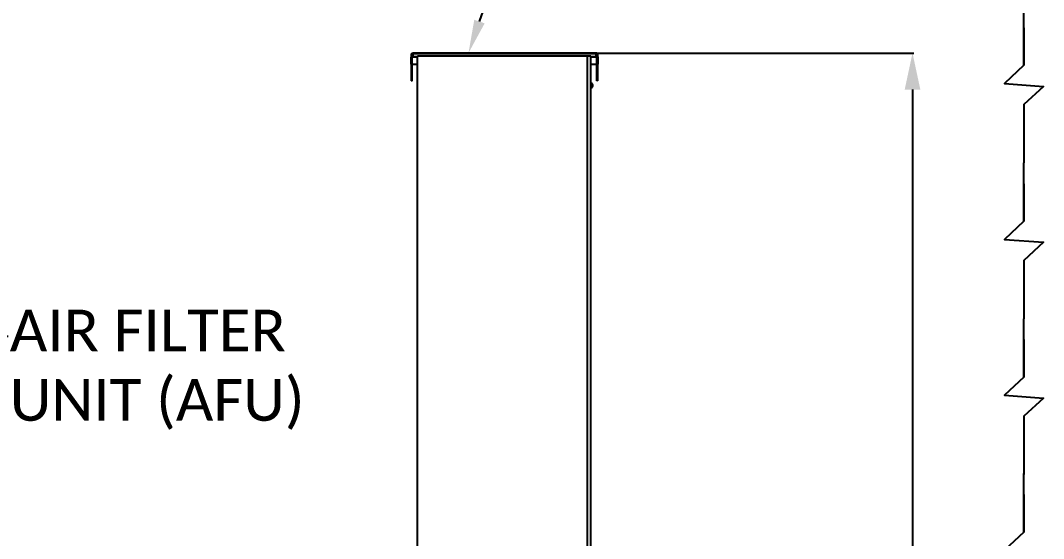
# Model space of a CAD drawing. Header units: millimetres. Extents: x 14017 to 18361, y 6223 to 10695.
# Drawn here: x 15102 to 16329, y 8940 to 9561 of the extents above; entities that cross this region are included whole.
import ezdxf
from ezdxf import colors
from ezdxf.entities.mleader import LeaderData, LeaderLine
from ezdxf.math import Vec2, Vec3

# ---------------------------------------------------------------- set-up
doc = ezdxf.new("R2010")
doc.units = ezdxf.units.MM
doc.header["$LTSCALE"] = 384.175
doc.header["$PDMODE"] = 3
doc.header["$PDSIZE"] = 8
doc.layers.get('0').update_dxf_attribs({"linetype": 'CONTINUOUS'})
doc.layers.get('Defpoints').update_dxf_attribs({"linetype": 'CONTINUOUS'})
doc.layers.add('02___PRT_ALL_AXES', color=7, linetype='CONTINUOUS')
doc.styles.get("Standard").update_dxf_attribs({"font": 'calibri.ttf'})
doc.dimstyles.get("Standard").update_dxf_attribs({"dimtxt": 43.75, "dimasz": 43.75, "dimexe": 1.5, "dimexo": 1, "dimtad": 1, "dimdsep": 46, "dimtxsty": 'Standard', "dimblk": '_FILLED', "dimblk1": '_FILLED', "dimblk2": '_FILLED', "dimcen": 0.09, "dimazin": 2, "dimtol": 1, "dimtp": 0.01, "dimtm": 0.01, "dimtfac": 1, "dimtofl": 0, "dimtmove": 0, "dimatfit": 3, "dimldrblk": '_FILLED', "dimfxl": 1, "dimtolj": 1, "dimarcsym": 0})

# ---------------------------------------------------------------- blocks, each defined once
blk = doc.blocks.new('_FILLED')
at = {"color": 0, "linetype": 'ByBlock'}
blk.add_solid([(0, 0), (-1, 0.214), (-1, -0.214)], dxfattribs=at)
blk = doc.blocks.new('*D674')
at = {"color": 0, "lineweight": -2}
for p, q in [((15620.5, 9522.1), (16173.2, 9522.1)), ((16171.7, 9478.4), (16171.7, 8784.9)), ((16171.7, 8045.4), (16171.7, 8738.9)), ((15613.8, 8001.7), (16173.2, 8001.7))]:
    blk.add_line(p, q, dxfattribs=at)
at = {"layer": 'Defpoints', "color": 0}
for p in [(15619.5, 9522.1), (15612.8, 8001.7), (16171.7, 8001.7)]:
    blk.add_point(p, dxfattribs=at)
at = {"color": 0, "linetype": 'ByBlock', "lineweight": -2, "xscale": 43.75, "yscale": 43.75, "zscale": 43.75}
for p, rotation in [((16171.7, 9522.1), 90), ((16171.7, 8001.7), 270)]:
    blk.add_blockref('_FILLED', p, dxfattribs=dict(at, rotation=rotation))
at = {"color": 0, "insert": (16171.7, 8761.9), "char_height": 43.75, "attachment_point": 5}
blk.add_mtext('\\A1;\\A1;1520', dxfattribs=at)

msp = doc.modelspace()

# ---------------------------------------------------------------- linework, layer by layer
for p, q in [((16305.34705, 9507.38574), (16305.34705, 9577.38574)), ((16305.34705, 9507.38574), (16305.34705, 9577.38574)), ((16305.34705, 9460.38574), (16305.34705, 9390.38574)), ((16305.34705, 9460.38574), (16305.34705, 9390.38574)), ((16305.34705, 9320.38574), (16305.34705, 9390.38574)), ((16305.34705, 9320.38574), (16305.34705, 9390.38574)), ((16305.34705, 9273.38574), (16305.34705, 9203.38574)), ((16305.34705, 9273.38574), (16305.34705, 9203.38574)), ((16305.34705, 9133.38574), (16305.34705, 9203.38574)), ((16305.34705, 9133.38574), (16305.34705, 9203.38574)), ((16305.34705, 9086.38574), (16305.34705, 9016.38574)), ((16305.34705, 9086.38574), (16305.34705, 9016.38574)), ((16305.34705, 8947.56368), (16305.34705, 9017.56368)), ((16305.34705, 8947.56368), (16305.34705, 9017.56368))]:
    msp.add_line(p, q)
at = {"color": 0, "linetype": 'Continuous'}
for p, q in [((15572.48271, 9521.3128), (15572.48271, 9522.11278)), ((15792.48271, 9522.11278), (15572.48271, 9522.11278)), ((15572.48271, 9521.3128), (15572.48271, 9518.02281)), ((15792.48271, 9521.3128), (15572.48271, 9521.3128)), ((15792.48271, 9521.3128), (15792.48271, 9522.11278)), ((15792.48271, 9518.02281), (15792.48271, 9521.3128)), ((15570.48271, 9517.21704), (15570.49192, 9517.22283)), ((15570.48271, 9508.81726), (15570.48271, 9517.21704)), ((15570.88271, 9517.21704), (15570.48271, 9517.21704)), ((15570.48271, 9508.81726), (15570.88271, 9508.81726)), ((15570.88271, 9488.82357), (15570.88271, 9520.51282)), ((15571.68271, 9520.51282), (15570.88271, 9520.51282)), ((15571.68271, 9488.82357), (15571.68271, 9520.51282)), ((15577.98271, 9517.21704), (15571.68271, 9517.21704)), ((15571.68271, 9508.81726), (15577.98271, 9508.81726)), ((15572.48271, 9518.02281), (15577.98271, 9518.02281)), ((15577.98271, 8734.19523), (15577.98271, 9518.19523)), ((15785.98271, 9518.19523), (15577.98271, 9518.19523)), ((15781.98271, 8738.19523), (15781.98271, 9518.19523)), ((15785.98271, 8738.19523), (15785.98271, 9518.19523)), ((15785.98271, 9518.02281), (15792.48271, 9518.02281)), ((15793.28271, 9517.21704), (15785.98271, 9517.21704)), ((15785.98271, 9508.81726), (15793.28271, 9508.81726)), ((15793.28271, 9488.82357), (15793.28271, 9520.51282)), ((15793.28271, 9520.51282), (15794.08271, 9520.51282)), ((15794.08271, 9520.51282), (15794.08271, 9488.82357)), ((15794.48271, 9517.21704), (15794.08271, 9517.21704)), ((15794.08271, 9508.81726), (15794.48271, 9508.81726)), ((15794.47351, 9517.22283), (15794.48271, 9517.21704)), ((15794.48271, 9517.21704), (15794.48271, 9508.81726)), ((15570.88271, 9502.1133), (15571.68271, 9502.1133)), ((15794.08271, 9502.1133), (15793.28271, 9502.1133)), ((15570.88271, 9492.04125), (15571.68271, 9492.04125)), ((15570.88271, 9488.82357), (15571.68271, 9488.82357)), ((15794.08271, 9492.04125), (15793.28271, 9492.04125)), ((15794.08271, 9488.82357), (15793.28271, 9488.82357))]:
    msp.add_line(p, q, dxfattribs=at)
for points in [[(16305.34705, 9552.37843), (16305.34705, 9507.38574), (16281.86045, 9485.60923), (16328.83365, 9482.16225), (16305.34705, 9460.38574), (16305.34705, 9391.56368)], [(16305.34705, 9552.37843), (16305.34705, 9507.38574), (16281.86045, 9485.60923), (16328.83365, 9482.16225), (16305.34705, 9460.38574), (16305.34705, 9391.56368)], [(16305.34705, 9365.37843), (16305.34705, 9320.38574), (16281.86045, 9298.60923), (16328.83365, 9295.16225), (16305.34705, 9273.38574), (16305.34705, 9204.56368)], [(16305.34705, 9365.37843), (16305.34705, 9320.38574), (16281.86045, 9298.60923), (16328.83365, 9295.16225), (16305.34705, 9273.38574), (16305.34705, 9204.56368)], [(16305.34705, 9178.37843), (16305.34705, 9133.38574), (16281.86045, 9111.60923), (16328.83365, 9108.16225), (16305.34705, 9086.38574), (16305.34705, 9017.56368)], [(16305.34705, 9178.37843), (16305.34705, 9133.38574), (16281.86045, 9111.60923), (16328.83365, 9108.16225), (16305.34705, 9086.38574), (16305.34705, 9017.56368)], [(16305.34705, 8992.55637), (16305.34705, 8947.56368), (16281.86045, 8925.78717), (16328.83365, 8922.34019), (16305.34705, 8900.56368), (16305.34705, 8831.74163)], [(16305.34705, 8992.55637), (16305.34705, 8947.56368), (16281.86045, 8925.78717), (16328.83365, 8922.34019), (16305.34705, 8900.56368), (16305.34705, 8831.74163)]]:
    msp.add_lwpolyline(points)
for centre, radius, start, end in [((15624.49479, 9474.30115), 68.98246, 141.31672751, 141.52218992), ((15577.23015, 9506.87326), 12.34767, 120.9345698, 121.52050111), ((15787.73528, 9506.87326), 12.34767, 58.47949889, 59.0654302), ((15740.47064, 9474.30115), 68.98246, 38.47781008, 38.68327249)]:
    msp.add_arc(centre, radius, start, end, dxfattribs=at)
for points in [[(15570.88271, 9520.51282), (15570.88271, 9520.92101), (15571.22409, 9521.77143), (15572.07452, 9522.11278), (15572.48271, 9522.11278)], [(15571.68271, 9520.51282), (15571.68271, 9520.71692), (15571.8534, 9521.14213), (15572.27862, 9521.3128), (15572.48271, 9521.3128)], [(15794.08271, 9520.51282), (15794.08271, 9520.92101), (15793.74134, 9521.77143), (15792.89091, 9522.11278), (15792.48271, 9522.11278)], [(15793.28271, 9520.51282), (15793.28271, 9520.71692), (15793.11203, 9521.14213), (15792.68681, 9521.3128), (15792.48271, 9521.3128)], [(15571.68271, 9517.22283), (15571.68271, 9517.42692), (15571.8534, 9517.85214), (15572.27862, 9518.02281), (15572.48271, 9518.02281)], [(15793.28271, 9517.22283), (15793.28271, 9517.42692), (15793.11203, 9517.85214), (15792.68681, 9518.02281), (15792.48271, 9518.02281)]]:
    msp.add_open_spline(points, degree=3, knots=[0, 0, 0, 0, 0.4999953774, 1, 1, 1, 1], dxfattribs=at)
for points in [[(15570.49192, 9517.22283), (15570.58598, 9517.28192), (15570.68003, 9517.34102), (15570.77474, 9517.39907)], [(15570.64619, 9517.41621), (15570.72421, 9517.51354), (15570.80277, 9517.61047), (15570.88271, 9517.70624)], [(15794.08271, 9517.70624), (15794.16266, 9517.61047), (15794.24121, 9517.51354), (15794.31924, 9517.41621)], [(15794.19069, 9517.39907), (15794.2854, 9517.34102), (15794.37945, 9517.28192), (15794.47351, 9517.22283)]]:
    msp.add_open_spline(points, degree=3, dxfattribs=at)
at = {"layer": '02___PRT_ALL_AXES', "color": 0, "linetype": 'Continuous'}
msp.add_line((15605.38271, 9518.59523), (15758.58271, 9518.59523), dxfattribs=at)
for centre, radius, start, end in [((15604.98271, 9518.19523), 0.4, 0, 180), ((15758.98271, 9518.19523), 0.4, 0, 180), ((15784.62599, 9483.19523), 3.71479, 291.42134867, 68.57865133)]:
    msp.add_arc(centre, radius, start, end, dxfattribs=at)

# ---------------------------------------------------------------- dimensions: what is measured, and where the dimension line sits
dim = msp.add_linear_dim(base=(16171.6995, 8001.69523), p1=(15619.54273, 9522.11278), p2=(15612.80266, 8001.69523), angle=90, text='\\A1;1520', dimstyle='Standard', override={"dimtad": 0, "dimtih": 1, "dimtoh": 1, "dimdec": 4, "dimzin": 0, "dimtxsty": 'Standard', "dimcen": 62.865, "dimadec": 0, "dimazin": 0, "dimtdec": 4, "dimtzin": 0})
dim.commit()
dim.dimension.update_dxf_attribs({"geometry": '*D674', "text_midpoint": (16171.6995, 8761.90401), "dimtype": 160})

# ---------------------------------------------------------------- leaders
ml = msp.add_multileader_mtext('Standard')
ml.set_content('OPTIONAL SILENCER+\\PONE WAY VALVE')
ml.set_leader_properties(linetype='ByLayer')
ml.build(insert=Vec2(0, 0))
ml.multileader.update_dxf_attribs({"text_right_attachment_type": 6, "arrow_head_size": 40})
ctx = ml.context
ctx.base_point, ctx.char_height, ctx.arrow_head_size, ctx.plane_origin = Vec3(15697.55375, 9666.61877), 40, 40, Vec3(15605.19729, 9522.11278)
ctx.right_attachment = 6
notes = []
notes.append((ctx, [(0, (1, 1, 0), (15689.55375, 9666.61877), (1, 0), 8, [(0, [(15639.21602, 9522.11278)], 0, [])])]))
ctx.mtext.insert, ctx.mtext.flow_direction = Vec3(15699.55375, 9687.11107), 5
ml = msp.add_multileader_mtext('Standard')
ml.set_content('AIR FILTER\\PUNIT (AFU)')
ml.set_leader_properties(linetype='ByLayer')
ml.build(insert=Vec2(0, 0))
ml.multileader.update_dxf_attribs({"text_right_attachment_type": 6, "arrow_head_size": 50})
ctx = ml.context
ctx.base_point, ctx.char_height, ctx.arrow_head_size, ctx.plane_origin = Vec3(15087.02364, 9182.64473), 50, 50, Vec3(14946.61768, 8945.88204)
ctx.right_attachment = 6
notes.append((ctx, [(0, (1, 1, 0), (15079.02364, 9182.64473), (1, 0), 8, [(0, [(14946.61768, 9026.30494)], 0, [])])]))
ctx.mtext.insert, ctx.mtext.flow_direction = Vec3(15089.02364, 9214.27935), 5
for ctx, leaders in notes:
    for number, flags, end, landing, length, lines in leaders:
        leader = LeaderData()
        leader.index, (leader.has_last_leader_line, leader.has_dogleg_vector, leader.attachment_direction) = number, flags
        leader.last_leader_point, leader.dogleg_vector, leader.dogleg_length = Vec3(end), Vec3(landing), length
        for number, points, colour, breaks in lines:
            line = LeaderLine()
            line.index, line.vertices, line.color, line.breaks = number, Vec3.list(points), colors.encode_raw_color(colour), breaks
            leader.lines.append(line)
        ctx.leaders.append(leader)

doc.saveas('drawing.dxf')
